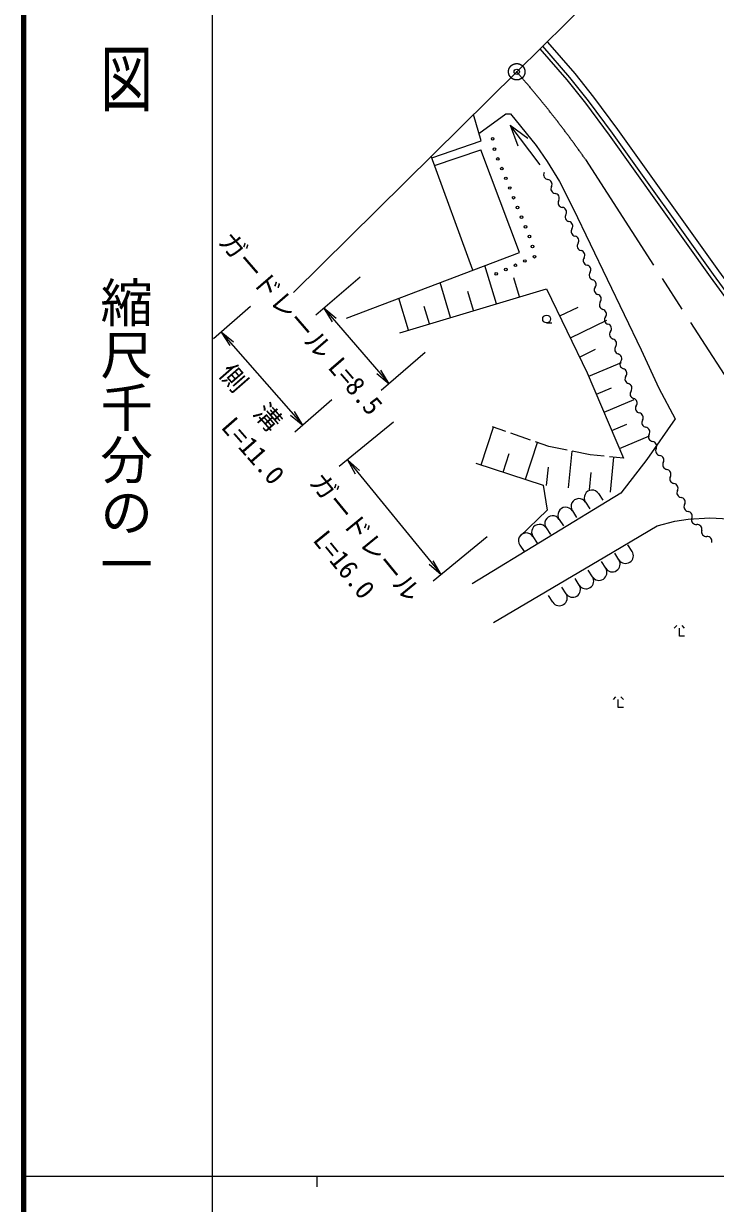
# Model space of a CAD drawing. Units: millimetres, scale not verified. Extents: x 40000 to 680000, y 20000 to 380000.
# Drawn here: x 40000 to 106081, y 202409 to 315156 of the extents above; entities that cross this region are included whole.
import ezdxf
from ezdxf.enums import TextEntityAlignment as Align

# ---------------------------------------------------------------- set-up
doc = ezdxf.new("R2010")
doc.units = ezdxf.units.MM
doc.header["$LTSCALE"] = 1000
doc.header["$PDMODE"] = 32
doc.header["$PDSIZE"] = 500
doc.linetypes.add('CHAIN', pattern=[18.5, 12, -1.5, 3.5, -1.5])
for name, color, linetype, lineweight in [('M-BMK', 2, 'CHAIN', 13), ('M-BMK-OTRS', 5, 'Continuous', 25), ('M-STR-HTXT', 7, 'Continuous', 13), ('M-TTL', 2, 'Continuous', 140), ('M-TTL-BAND', 7, 'Continuous', 25), ('M-WORK', 1, 'Continuous', 13)]:
    doc.layers.add(name, color=color, linetype=linetype, lineweight=lineweight)
doc.layers.add('M-OTRS', color=6, linetype='Continuous')
doc.styles.add('@ＭＳ ゴシック', font='')
doc.styles.add('ＭＳ ゴシック', font='')
doc.styles.get('@ＭＳ ゴシック').set_extended_font_data('@MS Gothic')
doc.styles.get('ＭＳ ゴシック').set_extended_font_data('MS Gothic')

# ---------------------------------------------------------------- blocks, each defined once
blk = doc.blocks.new('open_arrow')
at = {"color": 0, "linetype": 'Continuous', "lineweight": -2}
blk.add_lwpolyline([(7.5, 1.25), (0, 0), (7.5, -1.25)], dxfattribs=at)

msp = doc.modelspace()

# ---------------------------------------------------------------- linework, layer by layer
at = {"layer": 'M-BMK'}
msp.add_line((93681, 302160), (108305, 279443), dxfattribs=at)
msp.add_circle((87104, 310552), 785, dxfattribs=at)
msp.add_arc((11794, 244762), 100000, 35.02858, 41.14034, dxfattribs=at)
at = {"layer": 'M-BMK-OTRS'}
for p, q in [((87104, 310552), (108430, 331652)), ((65778, 289452), (87104, 310552))]:
    msp.add_line(p, q, dxfattribs=at)
at = {"layer": 'M-OTRS'}
msp.add_point((87104, 310552), dxfattribs=at)
at = {"layer": 'M-STR-HTXT'}
for p, q in [((72138, 290936), (67925, 287296)), ((61666, 288111), (58135, 285020)), ((68681, 287950), (74912, 280738)), ((58887, 285678), (66676, 276782)), ((78369, 283724), (74156, 280084)), ((69454, 279215), (65923, 276123)), ((75327, 277054), (70155, 272820)), ((70929, 273453), (79894, 262501)), ((84293, 266101), (79121, 261868))]:
    msp.add_line(p, q, dxfattribs=at)
at = {"layer": 'M-TTL'}
msp.add_line((40000, 380000), (40000, 20000), dxfattribs=at)
at = {"layer": 'M-TTL-BAND'}
for p, q in [((58000, 370000), (58000, 20000)), ((40000, 205000), (579000, 205000)), ((68000, 205000), (68000, 204000))]:
    msp.add_line(p, q, dxfattribs=at)
at = {"layer": 'M-WORK'}
for p, q in [((89337, 301664), (86491, 305448)), ((86491, 305448), (87213, 303489)), ((86491, 305448), (88172, 304210)), ((82922, 291602), (78939, 302474)), ((79264, 301588), (83687, 303096)), ((85169, 288380), (84073, 292039)), ((80777, 287065), (79777, 290406)), ((87365, 289037), (86817, 290867)), ((76768, 285865), (75855, 288915)), ((82973, 287723), (82425, 289552)), ((78773, 286465), (78273, 288136)), ((91212, 287225), (92960, 288071)), ((89958, 286552), (90458, 286552)), ((92227, 285127), (95723, 286819)), ((93115, 283292), (94644, 284032)), ((93986, 281449), (97114, 282775)), ((94715, 279729), (96149, 280337)), ((95444, 278008), (98312, 279224)), ((83708, 272988), (84882, 276580)), ((86066, 276172), (84799, 276609)), ((96177, 276280), (97618, 276890)), ((88430, 275356), (86539, 276009)), ((87936, 271607), (89087, 275130)), ((90170, 274756), (88902, 275193)), ((96910, 274551), (99791, 275772)), ((85822, 272297), (86397, 274059)), ((91907, 274396), (90170, 274756)), ((92045, 270802), (92411, 274292)), ((94134, 273935), (92397, 274295)), ((95468, 273807), (94134, 273935)), ((97300, 273630), (95966, 273759)), ((96046, 270383), (96395, 273717)), ((89951, 271021), (90134, 272766)), ((94046, 270593), (94220, 272260)), ((94929, 270240), (95339, 269612)), ((92417, 268600), (92827, 267972)), ((93673, 269420), (94083, 268792)), ((91161, 267780), (91570, 267152)), ((88648, 266140), (89058, 265512)), ((89904, 266960), (90314, 266332)), ((87392, 265320), (87802, 264692)), ((98130, 264723), (97726, 265354)), ((96867, 263914), (96463, 264545)), ((94341, 262296), (93937, 262927)), ((95604, 263105), (95200, 263736)), ((93078, 261486), (92673, 262118)), ((90552, 259868), (90147, 260500)), ((91815, 260677), (91410, 261309)), ((102393, 257630), (102143, 257380)), ((102643, 256630), (102643, 257380)), ((103143, 257380), (102893, 257630)), ((103143, 256630), (102643, 256630)), ((96553, 250805), (96303, 250555)), ((96803, 249805), (96803, 250555)), ((97303, 250555), (97053, 250805)), ((97303, 249805), (96803, 249805))]:
    msp.add_line(p, q, dxfattribs=at)
for points in [[(136790, 269340), (134768, 269325), (132965, 269523), (130817, 269857), (129097, 270284), (126752, 271066), (124594, 271963), (122926, 272807), (120477, 274246), (118548, 275632), (116244, 277540), (114050, 279609), (112643, 281266), (110767, 283893), (105607, 290969), (95967, 304484), (93692, 307557), (91909, 309777), (89334, 312759)], [(136787, 269690), (134786, 269676), (133011, 269870), (130887, 270200), (129195, 270621), (126875, 271394), (124741, 272281), (123094, 273114), (120668, 274539), (118762, 275909), (116476, 277802), (114304, 279850), (112919, 281482), (111050, 284098), (105890, 291173), (96250, 304690), (93969, 307770), (92178, 310001), (89599, 312987)], [(90053, 313380), (92639, 310385), (94444, 308137), (96735, 305043), (106377, 291524), (111537, 284449), (113393, 281851), (114740, 280264), (116874, 278252), (119129, 276384), (120996, 275043), (123382, 273641), (124991, 272826), (127085, 271957), (129363, 271197), (131005, 270789), (133090, 270465), (134817, 270276), (136783, 270290)], [(78994, 302326), (83702, 303948), (82971, 306463)], [(83497, 304656), (86076, 306535), (86514, 306520), (88953, 303502), (90017, 301969), (91205, 300062), (92487, 297497), (98984, 283972), (100684, 280302), (102232, 277394), (99527, 273485), (97041, 270279), (82835, 261629)], [(70834, 287007), (87369, 293292), (83687, 303096)], [(75933, 285615), (89959, 289814), (93841, 281792), (97300, 273630)], [(83210, 273151), (89621, 271056), (89996, 268648), (87371, 266104)], [(84876, 257923), (95524, 264185), (100504, 267156), (102209, 267609), (103475, 267797), (105539, 267938), (108557, 267766), (110152, 265796), (111422, 264869), (113463, 263720), (115972, 262500), (118599, 261539), (120460, 261093), (123540, 260749), (126668, 260733), (129873, 261046), (135268, 261797), (150762, 264336), (150867, 263471)]]:
    msp.add_lwpolyline(points, dxfattribs=at)
for centre, radius in [((84804, 304148), 125), ((84969, 303161), 125), ((85306, 302223), 125), ((85681, 301297), 125), ((86057, 300370), 125), ((86433, 299443), 125), ((86809, 298517), 125), ((87185, 297590), 125), ((87561, 296663), 125), ((87937, 295737), 125), ((88313, 294810), 125), ((88618, 293863), 125), ((86974, 292061), 125), ((87886, 292471), 125), ((88799, 292880), 125), ((85149, 291243), 125), ((86061, 291652), 125), ((89958, 286927), 375)]:
    msp.add_circle(centre, radius, dxfattribs=at)
for centre, radius, start, end in [((90124, 300704), 452, 151.35815, 263.64809), ((90024, 299806), 452, 331.35815, 83.64809), ((90817, 299374), 452, 151.35815, 263.64809), ((90717, 298476), 452, 331.35815, 83.64809), ((91509, 298043), 452, 151.35815, 263.64809), ((91409, 297145), 452, 331.35815, 83.64809), ((92182, 296679), 452, 146.44692, 258.73687), ((92006, 295794), 452, 326.44692, 78.73687), ((92758, 295295), 452, 146.44692, 258.73687), ((92582, 294409), 452, 326.44692, 78.73687), ((93335, 293910), 452, 146.44692, 258.73687), ((93158, 293024), 452, 326.44692, 78.73687), ((93911, 292525), 452, 146.44692, 258.73687), ((93734, 291639), 452, 326.44692, 78.73687), ((94471, 291117), 452, 142.87738, 255.16733), ((94240, 290244), 452, 322.87738, 75.16733), ((94960, 289699), 452, 142.87738, 255.16733), ((94728, 288826), 452, 322.87738, 75.16733), ((95449, 288281), 452, 142.87738, 255.16733), ((95217, 287408), 452, 322.87738, 75.16733), ((95937, 286863), 452, 142.87738, 255.16733), ((95706, 285990), 452, 322.87738, 75.16733), ((96426, 285445), 452, 142.87738, 255.16733), ((96195, 284572), 452, 322.87738, 75.16733), ((96915, 284026), 452, 142.87738, 255.16733), ((96684, 283153), 452, 322.87738, 75.16733), ((97404, 282608), 452, 142.87738, 255.16733), ((97173, 281735), 452, 322.87738, 75.16733), ((97893, 281190), 452, 142.87738, 255.16733), ((97662, 280317), 452, 322.87738, 75.16733), ((98382, 279772), 452, 142.87738, 255.16733), ((98151, 278899), 452, 322.87738, 75.16733), ((98895, 278389), 452, 148.19589, 260.48583), ((98745, 277498), 452, 328.19589, 80.48583), ((99513, 277022), 452, 148.19589, 260.48583), ((99364, 276131), 452, 328.19589, 80.48583), ((100141, 275673), 452, 150.72653, 263.01647), ((100031, 274776), 452, 330.72653, 83.01647), ((100819, 274335), 452, 150.72653, 263.01647), ((100709, 273438), 452, 330.72653, 83.01647), ((101497, 272996), 452, 150.72653, 263.01647), ((101387, 272100), 452, 330.72653, 83.01647), ((102175, 271658), 452, 150.72653, 263.01647), ((102065, 270762), 452, 330.72653, 83.01647), ((93045, 269010), 750, 33.13561, 213.13561), ((94301, 269830), 750, 33.13561, 213.13561), ((102853, 270320), 452, 150.72653, 263.01647), ((102743, 269424), 452, 330.72653, 83.01647), ((91789, 268190), 750, 33.13561, 213.13561), ((103531, 268982), 452, 150.72653, 263.01647), ((103421, 268086), 452, 330.72653, 83.01647), ((89276, 266550), 750, 33.13561, 213.13561), ((90532, 267370), 750, 33.13561, 213.13561), ((104249, 267738), 452, 163.7128, 276.00275), ((104343, 266840), 452, 343.7128, 96.00275), ((88020, 265730), 750, 33.13561, 213.13561), ((105210, 266587), 452, 163.7128, 276.00275), ((105304, 265689), 452, 343.7128, 96.00275), ((96236, 263509), 750, 212.6428, 32.6428), ((97499, 264318), 750, 212.6428, 32.6428), ((94973, 262700), 750, 212.6428, 32.6428), ((93710, 261891), 750, 212.6428, 32.6428), ((91183, 260273), 750, 212.6428, 32.6428), ((92446, 261082), 750, 212.6428, 32.6428)]:
    msp.add_arc(centre, radius, start, end, dxfattribs=at)

# ---------------------------------------------------------------- block references
at = {"layer": 'M-STR-HTXT', "xscale": 200, "yscale": 200}
for p, rotation in [((68681, 287950), 310.8), ((58887, 285678), 311.2), ((74912, 280738), 130.8), ((66676, 276782), 131.2), ((70929, 273453), 309.3), ((79894, 262501), 129.3)]:
    msp.add_blockref('open_arrow', p, dxfattribs=dict(at, rotation=rotation))

# ---------------------------------------------------------------- texts
at = {"layer": 'M-STR-HTXT', "style": 'ＭＳ ゴシック'}
for s, rotation, p in [('ガードレール', 310.827, (64105, 289216)), ('側\u3000溝', 311.202, (61708, 279437)), ('ガードレール', 309.303, (72654, 266096))]:
    msp.add_text(s, height=1833, rotation=rotation, dxfattribs=at).set_placement(p, align=Align.MIDDLE_CENTER)
for s, rotation, p in [('L=8.5', 310.827, (70596, 279559)), ('L=11.0', 311.202, (60824, 273374)), ('L=16.0', 309.303, (69488, 262533))]:
    msp.add_text(s, height=1833, rotation=rotation, dxfattribs=at).set_placement(p, align=Align.BOTTOM_CENTER)
at = {"layer": 'M-TTL-BAND', "style": '@ＭＳ ゴシック', "width": 1.4}
msp.add_text('平  面  図', height=3666, rotation=270, dxfattribs=at).set_placement((49777, 306475), align=Align.MIDDLE_RIGHT)
at = {"layer": 'M-TTL-BAND', "style": '@ＭＳ ゴシック'}
msp.add_text('縮尺千分の一', height=3666, rotation=270, dxfattribs=at).set_placement((49777, 261030), align=Align.MIDDLE_RIGHT)

doc.saveas('drawing.dxf')
